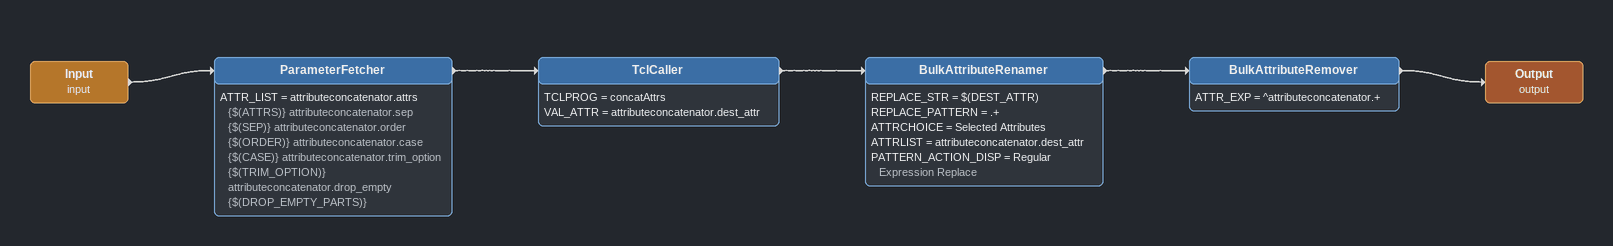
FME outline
Input (input)
    -> ParameterFetcher
ParameterFetcher
    ATTR_LIST = attributeconcatenator.attrs {$(ATTRS)} attributeconcatenator.sep {$(SEP)} attributeconcatenator.order {$(ORDER)} attributeconcatenator.case {$(CASE)} attributeconcatenator.trim_option {$(TRIM_OPTION)} attributeconcatenator.drop_empty {$(DROP_EMPTY_PARTS)}
    -> TclCaller
TclCaller
    TCLPROG = concatAttrs
    VAL_ATTR = attributeconcatenator.dest_attr
    -> BulkAttributeRenamer
BulkAttributeRenamer
    REPLACE_STR = $(DEST_ATTR)
    REPLACE_PATTERN = .+
    ATTRCHOICE = Selected Attributes
    ATTRLIST = attributeconcatenator.dest_attr
    PATTERN_ACTION_DISP = Regular Expression Replace
    -> BulkAttributeRemover
BulkAttributeRemover
    ATTR_EXP = ^attributeconcatenator.+
    -> Output (output)
Output (output)
